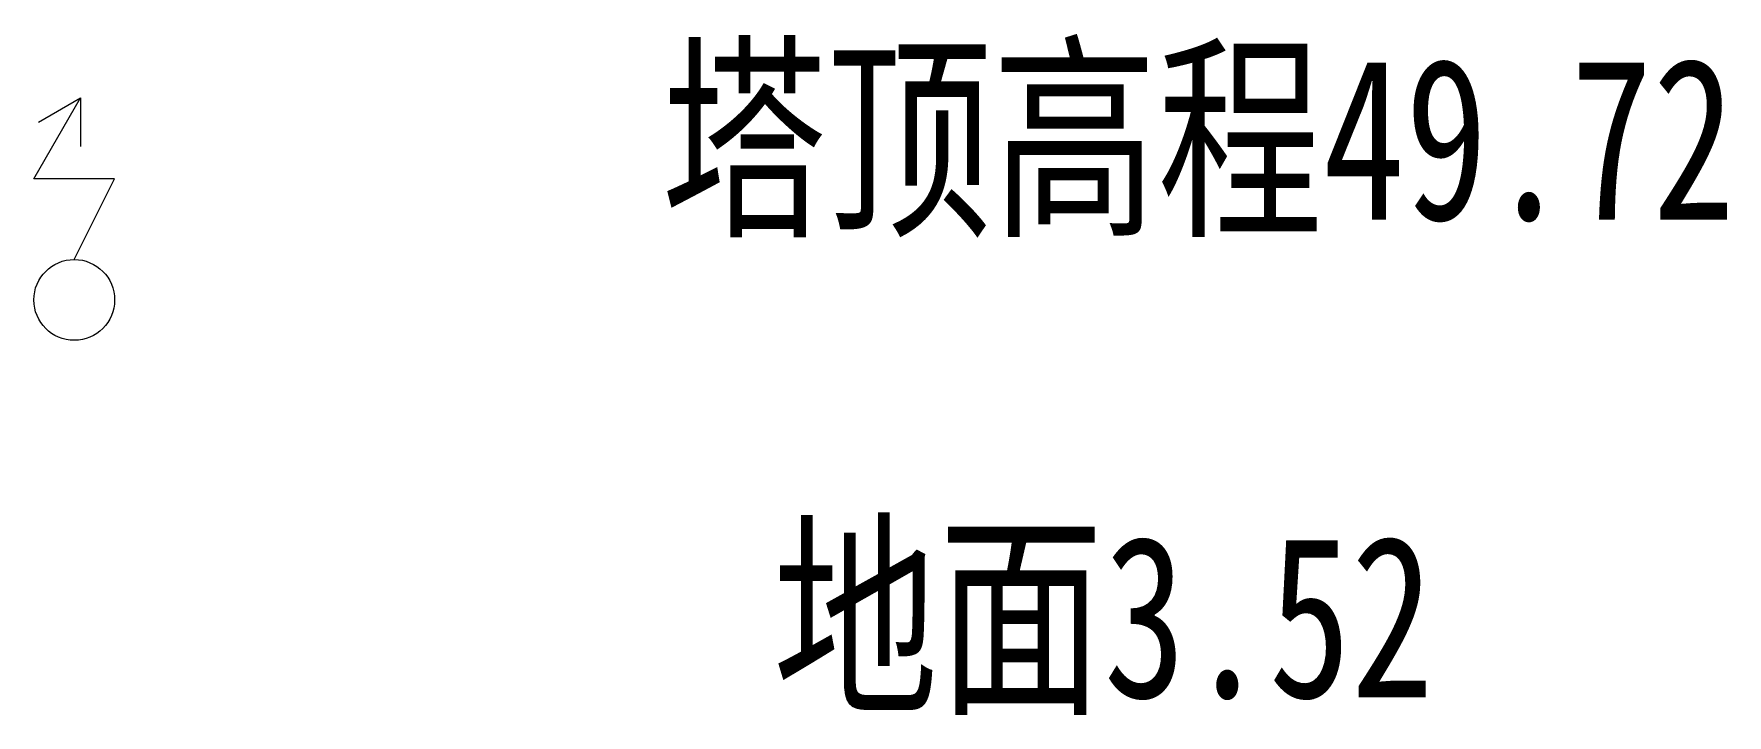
# Model space of a CAD drawing. Header units: metres. Extents: x 494039 to 619385, y 3351420 to 3402703.
# Drawn here: x 577701.24 to 577743.15, y 3397839.7 to 3397856.56 of the extents above; entities that cross this region are included whole.
import ezdxf
from ezdxf.enums import TextEntityAlignment as Align

# ---------------------------------------------------------------- set-up
doc = ezdxf.new("R2010")
doc.units = ezdxf.units.M
doc.layers.add('DEFAULT', color=8, linetype='Continuous')
doc.layers.add('DLDW', color=8, linetype='Continuous')
doc.styles.add('方正细等线简体', font='simsun.ttc')

# ---------------------------------------------------------------- blocks, each defined once
blk = doc.blocks.new('gc132')
at = {"color": 0, "linetype": 'Continuous', "lineweight": 13, "flags": 128}
for points in [[(0.087, 0.527), (0.587, 1.527), (0.587, 1.527), (-0.413, 1.527), (0.164, 2.527)], [(-0.355, 2.227), (0.164, 2.527), (0.164, 1.927)]]:
    blk.add_lwpolyline(points, dxfattribs=at)
at = {"color": 0, "linetype": 'Continuous', "lineweight": 13}
blk.add_circle((0.087, 0.027), 0.5, dxfattribs=at)
blk = doc.blocks.new('10ALL')
at = {"layer": 'DLDW', "color": 8, "linetype": 'Continuous', "xscale": 2, "yscale": 2}
blk.add_blockref('gc132', (577702.067, 3397849.924), dxfattribs=at)
at = {"layer": 'DEFAULT', "color": 8, "style": '方正细等线简体', "width": 0.75}
for s, p in [('塔顶高程49.72', (577730.056, 3397853.962)), ('地面3.52', (577727.705, 3397842.14))]:
    blk.add_text(s, height=4, dxfattribs=at).set_placement(p, align=Align.MIDDLE_CENTER)

msp = doc.modelspace()

# ---------------------------------------------------------------- block references
msp.add_blockref('10ALL', (0, 0))

doc.saveas('drawing.dxf')
